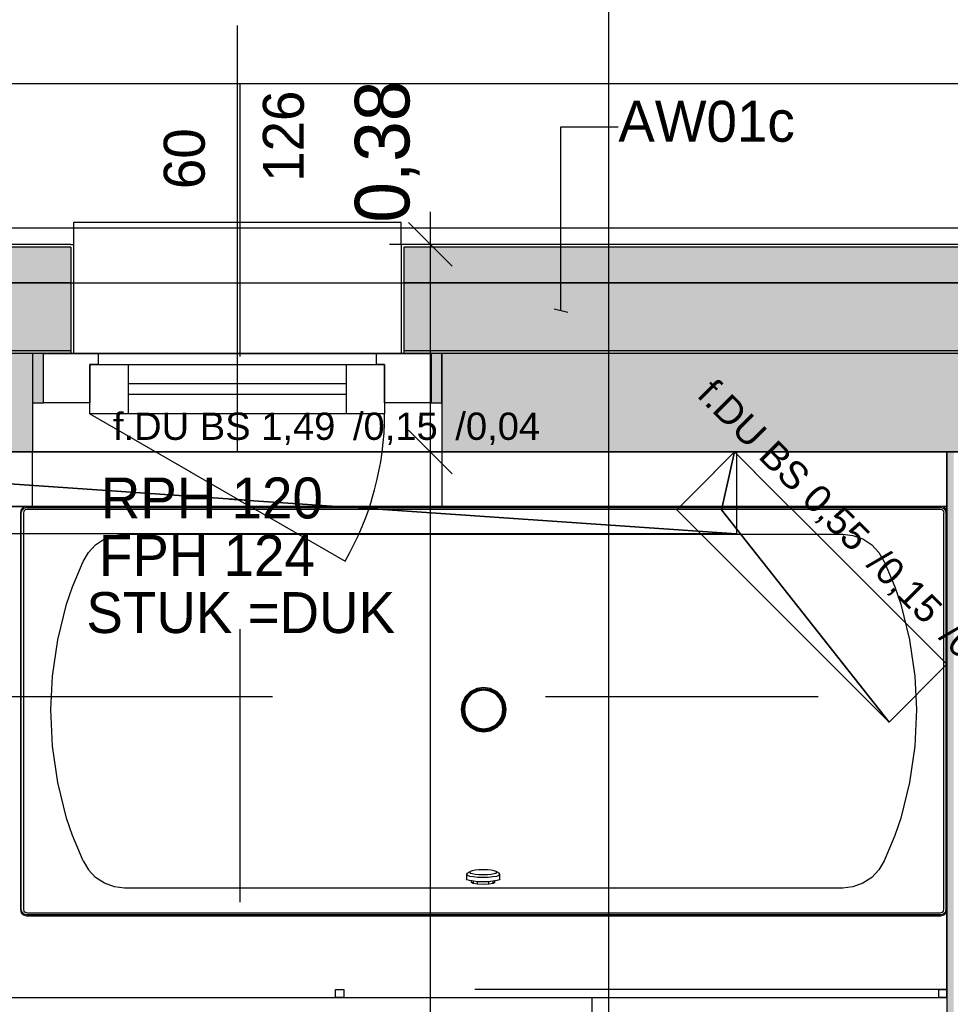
# Model space of a CAD drawing. Header units: metres. Extents: x -3 to 205, y -18 to 45.
# Drawn here: x 46.321 to 48.026, y -2.691 to -0.887 of the extents above; entities that cross this region are included whole.
import ezdxf

# ---------------------------------------------------------------- set-up
doc = ezdxf.new("R2010")
doc.units = ezdxf.units.M
doc.header["$MEASUREMENT"] = 0
doc.set_wipeout_variables(frame=1)
for name, pattern in [('Achse', [0.004, 0.002, -0.001, 0, -0.001]), ('Baufluchtlinie', [0.013, 0.008, -0.005]), ('Punkt 1_1', [0.075, 0.025, -0.05]), ('Untersicht', [0.001, 0.0005, -0.0005]), ('Wipeout_Contour', [1, 0, -1])]:
    doc.linetypes.add(name, pattern=pattern)
for name, color, linetype in [('1._1.Stock  PP STG2_4_000 Achsraster', 7, 'Continuous'), ('1._1.Stock  PP STG2_4_110 Wand Aussen', 7, 'Continuous'), ('1._1.Stock  PP STG2_4_130 Wand Innen', 7, 'Continuous'), ('1._1.Stock  PP STG2_4_135 Wand Vorsatzschale', 7, 'Continuous'), ('1._1.Stock  PP STG2_4_165 Fassadengestaltung Bänder', 7, 'Continuous'), ('1._1.Stock  PP STG2_4_210 Decke', 7, 'Continuous'), ('1._1.Stock  PP STG2_4_220 Bodenaufbau', 7, 'Continuous'), ('1._1.Stock  PP STG2_4_270 Deckendurchbruchsymbol', 7, 'Continuous'), ('1._1.Stock  PP STG2_4_540 Sanitäreinrichtung', 7, 'Continuous'), ('1._1.Stock  PP STG2_4_851 Marker Schnitt', 7, 'Continuous'), ('1._1.Stock  PP STG2_4_915 Allgemein Beschriftung.x', 7, 'Continuous'), ('1._1.Stock  PP STG2_4_950 Polierplan Bemaßung', 7, 'Continuous')]:
    doc.layers.add(name, color=color, linetype=linetype)
doc.styles.add('ERSTELLTER_STIL_1', font='arial.ttf')
doc.styles.add('ERSTELLTER_STIL_2', font='')
doc.styles.get('ERSTELLTER_STIL_2').set_extended_font_data('Eurostile')

msp = doc.modelspace()

# ---------------------------------------------------------------- hatches: boundary and pattern name
at = {"layer": '1._1.Stock  PP STG2_4_110 Wand Aussen', "linetype": 'Continuous', "lineweight": 13, "true_color": 0xff6400}
for points in [[(44.7391, -1.3037), (44.7921, -1.3687), (46.415, -1.3687), (46.415, -1.3037)], [(47.025, -1.3037), (47.025, -1.3687), (49.015, -1.3687), (49.015, -1.3037)], [(44.86, -1.3687), (44.86, -1.4519), (44.8941, -1.4937), (46.415, -1.4937), (46.415, -1.3687)], [(49.015, -1.3687), (47.025, -1.3687), (47.025, -1.4937), (49.015, -1.4937)], [(46.365, -1.4987), (46.345, -1.4987), (46.345, -1.5887), (46.365, -1.5887)], [(47.075, -1.5887), (47.095, -1.5887), (47.095, -1.4987), (47.075, -1.4987)]]:
    msp.add_hatch(color=30, dxfattribs=at).paths.add_polyline_path(points)
at = {"layer": '1._1.Stock  PP STG2_4_110 Wand Aussen', "linetype": 'Continuous', "lineweight": 0, "true_color": 0x373737}
for points in [[(44.8941, -1.4937), (44.8982, -1.4987), (46.415, -1.4987), (46.415, -1.4937)], [(47.025, -1.4987), (49.015, -1.4987), (49.015, -1.4937), (47.025, -1.4937)]]:
    msp.add_hatch(color=250, dxfattribs=at).paths.add_polyline_path(points)

# ---------------------------------------------------------------- linework, layer by layer
at = {"layer": '1._1.Stock  PP STG2_4_000 Achsraster', "color": 5, "linetype": 'Continuous', "lineweight": 0, "ltscale": 1000}
msp.add_line((30.9, -1.0037), (53.4, -1.0037), dxfattribs=at)
at = {"layer": '1._1.Stock  PP STG2_4_110 Wand Aussen', "color": 7, "linetype": 'Continuous', "lineweight": 13, "ltscale": 1000}
for p, q in [((47.02, -1.2587), (46.42, -1.2587)), ((46.42, -1.2587), (46.42, -1.2987)), ((47.02, -1.2987), (47.02, -1.2587)), ((46.415, -1.2987), (46.42, -1.2987)), ((46.42, -1.2987), (46.42, -1.3037)), ((46.42, -1.2987), (46.42, -1.3037)), ((47.02, -1.2987), (47.02, -1.3037)), ((47.025, -1.2987), (47.02, -1.2987)), ((47.02, -1.2987), (47.02, -1.3037)), ((46.415, -1.3037), (44.7391, -1.3037)), ((46.415, -1.3037), (46.415, -1.4987)), ((46.42, -1.3037), (46.42, -1.3687)), ((46.42, -1.3037), (46.42, -1.3687)), ((47.02, -1.3037), (47.02, -1.3687)), ((47.02, -1.3037), (47.02, -1.3687)), ((49.015, -1.3037), (47.025, -1.3037)), ((47.025, -1.3037), (47.025, -1.4987)), ((46.42, -1.3687), (46.42, -1.4937)), ((46.42, -1.3687), (46.42, -1.4937)), ((47.02, -1.3687), (47.02, -1.4937)), ((47.02, -1.3687), (47.02, -1.4937)), ((46.415, -1.4937), (44.8941, -1.4937)), ((46.42, -1.4937), (46.42, -1.4987)), ((46.42, -1.4937), (46.42, -1.4987)), ((47.02, -1.4937), (47.02, -1.4987)), ((47.02, -1.4937), (47.02, -1.4987)), ((49.015, -1.4937), (47.025, -1.4937)), ((46.415, -1.4987), (46.345, -1.4987)), ((46.415, -1.4987), (46.345, -1.4987)), ((46.415, -1.4987), (46.345, -1.4987)), ((46.365, -1.4987), (46.465, -1.4987)), ((46.365, -1.5887), (46.365, -1.4987)), ((46.415, -1.4987), (46.42, -1.4987)), ((46.415, -1.4987), (46.42, -1.4987)), ((46.415, -1.4987), (46.42, -1.4987)), ((46.465, -1.4987), (46.975, -1.4987)), ((46.465, -1.4987), (46.465, -1.5187)), ((46.975, -1.5187), (46.975, -1.4987)), ((46.975, -1.4987), (47.075, -1.4987)), ((47.025, -1.4987), (47.02, -1.4987)), ((47.025, -1.4987), (47.02, -1.4987)), ((47.025, -1.4987), (47.02, -1.4987)), ((47.075, -1.4987), (47.075, -1.5887)), ((46.465, -1.5187), (46.45, -1.5187)), ((46.45, -1.5187), (46.45, -1.5887)), ((46.45, -1.6087), (46.45, -1.5187)), ((46.45, -1.5187), (46.52, -1.5187)), ((46.52, -1.5187), (46.92, -1.5187)), ((46.52, -1.5187), (46.52, -1.6087)), ((46.92, -1.6087), (46.92, -1.5187)), ((46.92, -1.5187), (46.99, -1.5187)), ((46.99, -1.5187), (46.975, -1.5187)), ((46.99, -1.5887), (46.99, -1.5187)), ((46.99, -1.5187), (46.99, -1.6087)), ((46.52, -1.5537), (46.92, -1.5537)), ((46.92, -1.5737), (46.52, -1.5737)), ((46.45, -1.5887), (46.365, -1.5887)), ((47.075, -1.5887), (46.99, -1.5887)), ((46.52, -1.6087), (46.45, -1.6087)), ((46.92, -1.6087), (46.52, -1.6087)), ((46.99, -1.6087), (46.92, -1.6087))]:
    msp.add_line(p, q, dxfattribs=at)
at = {"layer": '1._1.Stock  PP STG2_4_110 Wand Aussen', "color": 1, "linetype": 'Punkt 1_1', "lineweight": 0, "ltscale": 1000}
for p, q in [((46.415, -1.3687), (44.86, -1.3687)), ((49.015, -1.3687), (47.025, -1.3687))]:
    msp.add_line(p, q, dxfattribs=at)
at = {"layer": '1._1.Stock  PP STG2_4_110 Wand Aussen', "color": 7, "linetype": 'Continuous', "lineweight": 18, "ltscale": 1000}
for p, q in [((46.345, -1.4987), (45.045, -1.4987)), ((46.345, -1.4987), (46.345, -1.5887)), ((46.345, -1.4987), (46.345, -1.5887)), ((46.345, -1.4987), (46.345, -1.5887)), ((47.095, -1.4987), (47.025, -1.4987)), ((47.095, -1.4987), (47.025, -1.4987)), ((47.095, -1.4987), (47.025, -1.4987)), ((48.945, -1.4987), (47.095, -1.4987)), ((47.095, -1.4987), (47.095, -1.5887)), ((47.095, -1.4987), (47.095, -1.5887)), ((47.095, -1.4987), (47.095, -1.5887))]:
    msp.add_line(p, q, dxfattribs=at)
at = {"layer": '1._1.Stock  PP STG2_4_110 Wand Aussen', "color": 7, "linetype": 'Continuous', "lineweight": 13, "ltscale": 1000, "flags": 128}
for points in [[(46.415, -1.2987), (44.735, -1.2987)], [(49.015, -1.2987), (47.025, -1.2987)]]:
    msp.add_lwpolyline(points, dxfattribs=at)
for points in [[(46.365, -1.4987), (46.345, -1.4987), (46.345, -1.5887), (46.365, -1.5887)], [(47.075, -1.5887), (47.095, -1.5887), (47.095, -1.4987), (47.075, -1.4987)]]:
    msp.add_lwpolyline(points, close=True, dxfattribs=at)
at = {"layer": '1._1.Stock  PP STG2_4_165 Fassadengestaltung Bänder', "color": 7, "linetype": 'Continuous', "lineweight": 13, "ltscale": 1000, "flags": 128}
msp.add_lwpolyline([(44.735, -1.3687), (51.2927, -1.3687), (51.2927, -1.2687), (44.735, -1.2687)], close=True, dxfattribs=at)
at = {"layer": '1._1.Stock  PP STG2_4_540 Sanitäreinrichtung', "color": 150, "linetype": 'Baufluchtlinie', "lineweight": 13, "ltscale": 1000, "true_color": 0x0f7ffe}
for p, q in [((46.3228, -1.79), (46.3228, -2.1509)), ((46.3228, -1.79), (46.3228, -2.1509)), ((46.3244, -2.1509), (46.3244, -1.7903)), ((46.3244, -2.1509), (46.3244, -1.7903)), ((46.3284, -1.7908), (46.3284, -2.1509)), ((46.3284, -1.7908), (46.3284, -2.1509)), ((48.0144, -2.1509), (48.0144, -1.7908)), ((48.0144, -2.1509), (48.0144, -1.7908)), ((48.0184, -1.7903), (48.0184, -2.1509)), ((48.0184, -1.7903), (48.0184, -2.1509)), ((48.02, -2.1509), (48.02, -1.79)), ((48.02, -2.1509), (48.02, -1.79)), ((46.4604, -1.849), (46.4766, -1.8383)), ((46.4604, -1.849), (46.4766, -1.8383)), ((46.4766, -1.8383), (46.4948, -1.8316)), ((46.4766, -1.8383), (46.4948, -1.8316)), ((46.4766, -1.8383), (46.4766, -1.8383)), ((46.4766, -1.8383), (46.4766, -1.8383)), ((46.4948, -1.8316), (46.5136, -1.8294)), ((46.4948, -1.8316), (46.5136, -1.8294)), ((46.5136, -1.8294), (47.8292, -1.8294)), ((46.5136, -1.8294), (47.8292, -1.8294)), ((47.8292, -1.8294), (47.848, -1.8316)), ((47.8292, -1.8294), (47.848, -1.8316)), ((47.848, -1.8316), (47.8662, -1.8383)), ((47.848, -1.8316), (47.8662, -1.8383)), ((47.8662, -1.8383), (47.8824, -1.849)), ((47.8662, -1.8383), (47.8824, -1.849)), ((46.4472, -1.8632), (46.4604, -1.849)), ((46.4472, -1.8632), (46.4604, -1.849)), ((47.8824, -1.849), (47.8956, -1.8632)), ((47.8824, -1.849), (47.8956, -1.8632)), ((46.4378, -1.8797), (46.4472, -1.8632)), ((46.4378, -1.8797), (46.4472, -1.8632)), ((47.8956, -1.8632), (47.9046, -1.8789)), ((47.8956, -1.8632), (47.9046, -1.8789)), ((46.4183, -1.9259), (46.4378, -1.8797)), ((46.4183, -1.9259), (46.4378, -1.8797)), ((47.9046, -1.8789), (47.905, -1.8797)), ((47.9046, -1.8789), (47.905, -1.8797)), ((47.905, -1.8797), (47.9245, -1.9259)), ((47.905, -1.8797), (47.9245, -1.9259)), ((46.4072, -1.9578), (46.4183, -1.9259)), ((46.4072, -1.9578), (46.4183, -1.9259)), ((46.4183, -1.9259), (46.4183, -1.9259)), ((46.4183, -1.9259), (46.4183, -1.9259)), ((47.9245, -1.9259), (47.9356, -1.9578)), ((47.9245, -1.9259), (47.9356, -1.9578)), ((46.3912, -2.023), (46.4072, -1.9578)), ((46.3912, -2.023), (46.4072, -1.9578)), ((47.9356, -1.9578), (47.9516, -2.023)), ((47.9356, -1.9578), (47.9516, -2.023)), ((46.3816, -2.0894), (46.3912, -2.023)), ((46.3816, -2.0894), (46.3912, -2.023)), ((47.9516, -2.023), (47.9612, -2.0894)), ((47.9516, -2.023), (47.9612, -2.0894)), ((46.3787, -2.1509), (46.3816, -2.0894)), ((46.3787, -2.1509), (46.3816, -2.0894)), ((47.9612, -2.0894), (47.9641, -2.1509)), ((47.9612, -2.0894), (47.9641, -2.1509)), ((47.1588, -2.1121), (47.1714, -2.1101)), ((47.1588, -2.1121), (47.1714, -2.1101)), ((47.1714, -2.1103), (47.1589, -2.1123)), ((47.1714, -2.1103), (47.1589, -2.1123)), ((47.1714, -2.1101), (47.184, -2.1121)), ((47.1714, -2.1101), (47.184, -2.1121)), ((47.1839, -2.1123), (47.1714, -2.1103)), ((47.1839, -2.1123), (47.1714, -2.1103)), ((47.1326, -2.1383), (47.1384, -2.1269)), ((47.1326, -2.1383), (47.1384, -2.1269)), ((47.1386, -2.1271), (47.1328, -2.1384)), ((47.1386, -2.1271), (47.1328, -2.1384)), ((47.1346, -2.139), (47.1401, -2.1282)), ((47.1346, -2.139), (47.1401, -2.1282)), ((47.1384, -2.1269), (47.1474, -2.1179)), ((47.1384, -2.1269), (47.1474, -2.1179)), ((47.1476, -2.1181), (47.1386, -2.1271)), ((47.1476, -2.1181), (47.1386, -2.1271)), ((47.1401, -2.1282), (47.1487, -2.1196)), ((47.1401, -2.1282), (47.1487, -2.1196)), ((47.1417, -2.1293), (47.1498, -2.1211)), ((47.1417, -2.1293), (47.1498, -2.1211)), ((47.1506, -2.1223), (47.1428, -2.1301)), ((47.1506, -2.1223), (47.1428, -2.1301)), ((47.1474, -2.1179), (47.1588, -2.1121)), ((47.1474, -2.1179), (47.1588, -2.1121)), ((47.1589, -2.1123), (47.1476, -2.1181)), ((47.1589, -2.1123), (47.1476, -2.1181)), ((47.1487, -2.1196), (47.1595, -2.1141)), ((47.1487, -2.1196), (47.1595, -2.1141)), ((47.1498, -2.1211), (47.16, -2.1159)), ((47.1498, -2.1211), (47.16, -2.1159)), ((47.1605, -2.1172), (47.1506, -2.1223)), ((47.1605, -2.1172), (47.1506, -2.1223)), ((47.1595, -2.1141), (47.1714, -2.1122)), ((47.1595, -2.1141), (47.1714, -2.1122)), ((47.16, -2.1159), (47.1714, -2.1141)), ((47.16, -2.1159), (47.1714, -2.1141)), ((47.1714, -2.1155), (47.1605, -2.1172)), ((47.1714, -2.1155), (47.1605, -2.1172)), ((47.1714, -2.1122), (47.1834, -2.1141)), ((47.1714, -2.1122), (47.1834, -2.1141)), ((47.1714, -2.1141), (47.1828, -2.1159)), ((47.1714, -2.1141), (47.1828, -2.1159)), ((47.1823, -2.1172), (47.1714, -2.1155)), ((47.1823, -2.1172), (47.1714, -2.1155)), ((47.1922, -2.1223), (47.1823, -2.1172)), ((47.1922, -2.1223), (47.1823, -2.1172)), ((47.1828, -2.1159), (47.193, -2.1211)), ((47.1828, -2.1159), (47.193, -2.1211)), ((47.1834, -2.1141), (47.1941, -2.1196)), ((47.1834, -2.1141), (47.1941, -2.1196)), ((47.1952, -2.1181), (47.1839, -2.1123)), ((47.1952, -2.1181), (47.1839, -2.1123)), ((47.184, -2.1121), (47.1954, -2.1179)), ((47.184, -2.1121), (47.1954, -2.1179)), ((47.2, -2.1301), (47.1922, -2.1223)), ((47.2, -2.1301), (47.1922, -2.1223)), ((47.193, -2.1211), (47.2012, -2.1293)), ((47.193, -2.1211), (47.2012, -2.1293)), ((47.1941, -2.1196), (47.2027, -2.1282)), ((47.1941, -2.1196), (47.2027, -2.1282)), ((47.2042, -2.1271), (47.1952, -2.1181)), ((47.2042, -2.1271), (47.1952, -2.1181)), ((47.1954, -2.1179), (47.2044, -2.1269)), ((47.1954, -2.1179), (47.2044, -2.1269)), ((47.2027, -2.1282), (47.2082, -2.139)), ((47.2027, -2.1282), (47.2082, -2.139)), ((47.21, -2.1384), (47.2042, -2.1271)), ((47.21, -2.1384), (47.2042, -2.1271)), ((47.2044, -2.1269), (47.2102, -2.1383)), ((47.2044, -2.1269), (47.2102, -2.1383)), ((47.1306, -2.1509), (47.1326, -2.1383)), ((47.1306, -2.1509), (47.1326, -2.1383)), ((47.1328, -2.1384), (47.1309, -2.1509)), ((47.1328, -2.1384), (47.1309, -2.1509)), ((47.1327, -2.1509), (47.1346, -2.139)), ((47.1327, -2.1509), (47.1346, -2.139)), ((47.1346, -2.1509), (47.1364, -2.1395)), ((47.1346, -2.1509), (47.1364, -2.1395)), ((47.1378, -2.14), (47.136, -2.1509)), ((47.1378, -2.14), (47.136, -2.1509)), ((47.1364, -2.1395), (47.1417, -2.1293)), ((47.1364, -2.1395), (47.1417, -2.1293)), ((47.1428, -2.1301), (47.1378, -2.14)), ((47.1428, -2.1301), (47.1378, -2.14)), ((47.205, -2.14), (47.2, -2.1301)), ((47.205, -2.14), (47.2, -2.1301)), ((47.2012, -2.1293), (47.2064, -2.1395)), ((47.2012, -2.1293), (47.2064, -2.1395)), ((47.2068, -2.1509), (47.205, -2.14)), ((47.2068, -2.1509), (47.205, -2.14)), ((47.2064, -2.1395), (47.2082, -2.1509)), ((47.2064, -2.1395), (47.2082, -2.1509)), ((47.2082, -2.139), (47.2101, -2.1509)), ((47.2082, -2.139), (47.2101, -2.1509)), ((47.2119, -2.1509), (47.21, -2.1384)), ((47.2119, -2.1509), (47.21, -2.1384)), ((47.2102, -2.1383), (47.2122, -2.1509)), ((47.2102, -2.1383), (47.2122, -2.1509)), ((46.3228, -2.1509), (46.3228, -2.5174)), ((46.3228, -2.1509), (46.3228, -2.5174)), ((46.3244, -2.5172), (46.3244, -2.1509)), ((46.3244, -2.5172), (46.3244, -2.1509)), ((46.3284, -2.1509), (46.3284, -2.5166)), ((46.3284, -2.1509), (46.3284, -2.5166)), ((46.3816, -2.218), (46.3784, -2.1509)), ((46.3816, -2.218), (46.3784, -2.1509)), ((47.1326, -2.1636), (47.1306, -2.1509)), ((47.1326, -2.1636), (47.1306, -2.1509)), ((47.1309, -2.1509), (47.1328, -2.1635)), ((47.1309, -2.1509), (47.1328, -2.1635)), ((47.1384, -2.1749), (47.1326, -2.1636)), ((47.1384, -2.1749), (47.1326, -2.1636)), ((47.1346, -2.1629), (47.1327, -2.1509)), ((47.1346, -2.1629), (47.1327, -2.1509)), ((47.1328, -2.1635), (47.1386, -2.1748)), ((47.1328, -2.1635), (47.1386, -2.1748)), ((47.1364, -2.1623), (47.1346, -2.1509)), ((47.1364, -2.1623), (47.1346, -2.1509)), ((47.1401, -2.1737), (47.1346, -2.1629)), ((47.1401, -2.1737), (47.1346, -2.1629)), ((47.136, -2.1509), (47.1378, -2.1619)), ((47.136, -2.1509), (47.1378, -2.1619)), ((47.1417, -2.1726), (47.1364, -2.1623)), ((47.1417, -2.1726), (47.1364, -2.1623)), ((47.1378, -2.1619), (47.1428, -2.1717)), ((47.1378, -2.1619), (47.1428, -2.1717)), ((47.2, -2.1717), (47.205, -2.1619)), ((47.2, -2.1717), (47.205, -2.1619)), ((47.2064, -2.1623), (47.2012, -2.1726)), ((47.2064, -2.1623), (47.2012, -2.1726)), ((47.2082, -2.1629), (47.2027, -2.1737)), ((47.2082, -2.1629), (47.2027, -2.1737)), ((47.2042, -2.1748), (47.21, -2.1635)), ((47.2042, -2.1748), (47.21, -2.1635)), ((47.2102, -2.1636), (47.2044, -2.1749)), ((47.2102, -2.1636), (47.2044, -2.1749)), ((47.205, -2.1619), (47.2068, -2.1509)), ((47.205, -2.1619), (47.2068, -2.1509)), ((47.2082, -2.1509), (47.2064, -2.1623)), ((47.2082, -2.1509), (47.2064, -2.1623)), ((47.2101, -2.1509), (47.2082, -2.1629)), ((47.2101, -2.1509), (47.2082, -2.1629)), ((47.21, -2.1635), (47.2119, -2.1509)), ((47.21, -2.1635), (47.2119, -2.1509)), ((47.2122, -2.1509), (47.2102, -2.1636)), ((47.2122, -2.1509), (47.2102, -2.1636)), ((47.9644, -2.1509), (47.9612, -2.218)), ((47.9644, -2.1509), (47.9612, -2.218)), ((48.0144, -2.5166), (48.0144, -2.1509)), ((48.0144, -2.5166), (48.0144, -2.1509)), ((48.0184, -2.1509), (48.0184, -2.5172)), ((48.0184, -2.1509), (48.0184, -2.5172)), ((48.02, -2.5174), (48.02, -2.1509)), ((48.02, -2.5174), (48.02, -2.1509)), ((47.1474, -2.184), (47.1384, -2.1749)), ((47.1474, -2.184), (47.1384, -2.1749)), ((47.1386, -2.1748), (47.1476, -2.1838)), ((47.1386, -2.1748), (47.1476, -2.1838)), ((47.1487, -2.1823), (47.1401, -2.1737)), ((47.1487, -2.1823), (47.1401, -2.1737)), ((47.1498, -2.1807), (47.1417, -2.1726)), ((47.1498, -2.1807), (47.1417, -2.1726)), ((47.1428, -2.1717), (47.1506, -2.1796)), ((47.1428, -2.1717), (47.1506, -2.1796)), ((47.1595, -2.1878), (47.1487, -2.1823)), ((47.1595, -2.1878), (47.1487, -2.1823)), ((47.16, -2.186), (47.1498, -2.1807)), ((47.16, -2.186), (47.1498, -2.1807)), ((47.1506, -2.1796), (47.1605, -2.1846)), ((47.1506, -2.1796), (47.1605, -2.1846)), ((47.1823, -2.1846), (47.1922, -2.1796)), ((47.1823, -2.1846), (47.1922, -2.1796)), ((47.193, -2.1807), (47.1828, -2.186)), ((47.193, -2.1807), (47.1828, -2.186)), ((47.1941, -2.1823), (47.1834, -2.1878)), ((47.1941, -2.1823), (47.1834, -2.1878)), ((47.1922, -2.1796), (47.2, -2.1717)), ((47.1922, -2.1796), (47.2, -2.1717)), ((47.2012, -2.1726), (47.193, -2.1807)), ((47.2012, -2.1726), (47.193, -2.1807)), ((47.2027, -2.1737), (47.1941, -2.1823)), ((47.2027, -2.1737), (47.1941, -2.1823)), ((47.1952, -2.1838), (47.2042, -2.1748)), ((47.1952, -2.1838), (47.2042, -2.1748)), ((47.2044, -2.1749), (47.1954, -2.184)), ((47.2044, -2.1749), (47.1954, -2.184)), ((47.1588, -2.1898), (47.1474, -2.184)), ((47.1588, -2.1898), (47.1474, -2.184)), ((47.1476, -2.1838), (47.1589, -2.1896)), ((47.1476, -2.1838), (47.1589, -2.1896)), ((47.1714, -2.1918), (47.1588, -2.1898)), ((47.1714, -2.1918), (47.1588, -2.1898)), ((47.1589, -2.1896), (47.1714, -2.1915)), ((47.1589, -2.1896), (47.1714, -2.1915)), ((47.1714, -2.1897), (47.1595, -2.1878)), ((47.1714, -2.1897), (47.1595, -2.1878)), ((47.1714, -2.1878), (47.16, -2.186)), ((47.1714, -2.1878), (47.16, -2.186)), ((47.1605, -2.1846), (47.1714, -2.1863)), ((47.1605, -2.1846), (47.1714, -2.1863)), ((47.1714, -2.1863), (47.1823, -2.1846)), ((47.1714, -2.1863), (47.1823, -2.1846)), ((47.1828, -2.186), (47.1714, -2.1878)), ((47.1828, -2.186), (47.1714, -2.1878)), ((47.1834, -2.1878), (47.1714, -2.1897)), ((47.1834, -2.1878), (47.1714, -2.1897)), ((47.1714, -2.1915), (47.1839, -2.1896)), ((47.1714, -2.1915), (47.1839, -2.1896)), ((47.184, -2.1898), (47.1714, -2.1918)), ((47.184, -2.1898), (47.1714, -2.1918)), ((47.1839, -2.1896), (47.1952, -2.1838)), ((47.1839, -2.1896), (47.1952, -2.1838)), ((47.1954, -2.184), (47.184, -2.1898)), ((47.1954, -2.184), (47.184, -2.1898)), ((46.3912, -2.2844), (46.3816, -2.218)), ((46.3912, -2.2844), (46.3816, -2.218)), ((47.9612, -2.218), (47.9516, -2.2844)), ((47.9612, -2.218), (47.9516, -2.2844)), ((46.4072, -2.3496), (46.3912, -2.2844)), ((46.4072, -2.3496), (46.3912, -2.2844)), ((47.9516, -2.2844), (47.9356, -2.3496)), ((47.9516, -2.2844), (47.9356, -2.3496)), ((46.4183, -2.3816), (46.4072, -2.3496)), ((46.4183, -2.3816), (46.4072, -2.3496)), ((47.9356, -2.3496), (47.9245, -2.3816)), ((47.9356, -2.3496), (47.9245, -2.3816)), ((46.4378, -2.4277), (46.4183, -2.3816)), ((46.4378, -2.4277), (46.4183, -2.3816)), ((47.9245, -2.3816), (47.905, -2.4277)), ((47.9245, -2.3816), (47.905, -2.4277)), ((46.4378, -2.4277), (46.4472, -2.4442)), ((46.4378, -2.4277), (46.4472, -2.4442)), ((47.905, -2.4277), (47.8956, -2.4442)), ((47.905, -2.4277), (47.8956, -2.4442)), ((46.4604, -2.4584), (46.4472, -2.4442)), ((46.4604, -2.4584), (46.4472, -2.4442)), ((47.1413, -2.4509), (47.1398, -2.4526)), ((47.1413, -2.4509), (47.1398, -2.4526)), ((47.1398, -2.4526), (47.1413, -2.4543)), ((47.1398, -2.4526), (47.1398, -2.461)), ((47.1398, -2.4526), (47.1413, -2.4543)), ((47.1398, -2.4526), (47.1398, -2.461)), ((47.1413, -2.4509), (47.1468, -2.4475)), ((47.1413, -2.4509), (47.1468, -2.4475)), ((47.1468, -2.4475), (47.1455, -2.4489)), ((47.1468, -2.4475), (47.1455, -2.4489)), ((47.1455, -2.4489), (47.1468, -2.4503)), ((47.1455, -2.4489), (47.1468, -2.4503)), ((47.1503, -2.4463), (47.1468, -2.4475)), ((47.1503, -2.4463), (47.1468, -2.4475)), ((47.1468, -2.4503), (47.1503, -2.4515)), ((47.1468, -2.4503), (47.1503, -2.4515)), ((47.1558, -2.4453), (47.1503, -2.4463)), ((47.1558, -2.4453), (47.1503, -2.4463)), ((47.1503, -2.4515), (47.1558, -2.4525)), ((47.1503, -2.4515), (47.1558, -2.4525)), ((47.1628, -2.4447), (47.1558, -2.4453)), ((47.1628, -2.4447), (47.1558, -2.4453)), ((47.1558, -2.4525), (47.1628, -2.4531)), ((47.1558, -2.4525), (47.1628, -2.4531)), ((47.1705, -2.4445), (47.1628, -2.4447)), ((47.1705, -2.4445), (47.1628, -2.4447)), ((47.1628, -2.4531), (47.1705, -2.4533)), ((47.1628, -2.4531), (47.1705, -2.4533)), ((47.1782, -2.4447), (47.1705, -2.4445)), ((47.1782, -2.4447), (47.1705, -2.4445)), ((47.1705, -2.4533), (47.1782, -2.4531)), ((47.1705, -2.4533), (47.1782, -2.4531)), ((47.1851, -2.4453), (47.1782, -2.4447)), ((47.1851, -2.4453), (47.1782, -2.4447)), ((47.1782, -2.4531), (47.1851, -2.4525)), ((47.1782, -2.4531), (47.1851, -2.4525)), ((47.1906, -2.4463), (47.1851, -2.4453)), ((47.1906, -2.4463), (47.1851, -2.4453)), ((47.1851, -2.4525), (47.1906, -2.4515)), ((47.1851, -2.4525), (47.1906, -2.4515)), ((47.1942, -2.4475), (47.1906, -2.4463)), ((47.1942, -2.4475), (47.1906, -2.4463)), ((47.1906, -2.4515), (47.1942, -2.4503)), ((47.1906, -2.4515), (47.1942, -2.4503)), ((47.1954, -2.4489), (47.1942, -2.4475)), ((47.1996, -2.4509), (47.1942, -2.4475)), ((47.1954, -2.4489), (47.1942, -2.4475)), ((47.1996, -2.4509), (47.1942, -2.4475)), ((47.1942, -2.4503), (47.1954, -2.4489)), ((47.1942, -2.4503), (47.1954, -2.4489)), ((47.2011, -2.4526), (47.1996, -2.4509)), ((47.2011, -2.4526), (47.1996, -2.4509)), ((47.1996, -2.4543), (47.2011, -2.4526)), ((47.1996, -2.4543), (47.2011, -2.4526)), ((47.2011, -2.461), (47.2011, -2.4526)), ((47.2011, -2.461), (47.2011, -2.4526)), ((47.8956, -2.4442), (47.8824, -2.4584)), ((47.8956, -2.4442), (47.8824, -2.4584)), ((46.4604, -2.4584), (46.4604, -2.4584)), ((46.4604, -2.4584), (46.4604, -2.4584)), ((46.4766, -2.4691), (46.4604, -2.4584)), ((46.4604, -2.4584), (46.4604, -2.4584)), ((46.4604, -2.4584), (46.4604, -2.4584)), ((46.4766, -2.4691), (46.4604, -2.4584)), ((46.4766, -2.4691), (46.4766, -2.4691)), ((46.4948, -2.4758), (46.4766, -2.4691)), ((46.4766, -2.4691), (46.4766, -2.4691)), ((46.4948, -2.4758), (46.4766, -2.4691)), ((47.1413, -2.4627), (47.1398, -2.461)), ((47.1413, -2.4627), (47.1398, -2.461)), ((47.1413, -2.4543), (47.1457, -2.4558)), ((47.1413, -2.4543), (47.1457, -2.4558)), ((47.1457, -2.4642), (47.1413, -2.4627)), ((47.1457, -2.4642), (47.1413, -2.4627)), ((47.1457, -2.4558), (47.1525, -2.457)), ((47.1457, -2.4558), (47.1525, -2.457)), ((47.1525, -2.4654), (47.1457, -2.4642)), ((47.1525, -2.4654), (47.1457, -2.4642)), ((47.1492, -2.4675), (47.1492, -2.4648)), ((47.1492, -2.4675), (47.1492, -2.4648)), ((47.1521, -2.4694), (47.1492, -2.4675)), ((47.1521, -2.4694), (47.1492, -2.4675)), ((47.1521, -2.4653), (47.1521, -2.4694)), ((47.1521, -2.4653), (47.1521, -2.4694)), ((47.1599, -2.4708), (47.1521, -2.4694)), ((47.1599, -2.4708), (47.1521, -2.4694)), ((47.1525, -2.457), (47.161, -2.4578)), ((47.1525, -2.457), (47.161, -2.4578)), ((47.161, -2.4662), (47.1525, -2.4654)), ((47.161, -2.4662), (47.1525, -2.4654)), ((47.1599, -2.4708), (47.1599, -2.4661)), ((47.1599, -2.4708), (47.1599, -2.4661)), ((47.1705, -2.4713), (47.1599, -2.4708)), ((47.1705, -2.4713), (47.1599, -2.4708)), ((47.161, -2.4578), (47.1705, -2.4581)), ((47.161, -2.4578), (47.1705, -2.4581)), ((47.1705, -2.4664), (47.161, -2.4662)), ((47.1705, -2.4664), (47.161, -2.4662)), ((47.1705, -2.4581), (47.1799, -2.4578)), ((47.1705, -2.4581), (47.1799, -2.4578)), ((47.1799, -2.4662), (47.1705, -2.4664)), ((47.1799, -2.4662), (47.1705, -2.4664)), ((47.1811, -2.4708), (47.1705, -2.4713)), ((47.1811, -2.4708), (47.1705, -2.4713)), ((47.1799, -2.4578), (47.1885, -2.457)), ((47.1799, -2.4578), (47.1885, -2.457)), ((47.1885, -2.4654), (47.1799, -2.4662)), ((47.1885, -2.4654), (47.1799, -2.4662)), ((47.1811, -2.4708), (47.1811, -2.4661)), ((47.1811, -2.4708), (47.1811, -2.4661)), ((47.1888, -2.4694), (47.1811, -2.4708)), ((47.1888, -2.4694), (47.1811, -2.4708)), ((47.1885, -2.457), (47.1953, -2.4558)), ((47.1885, -2.457), (47.1953, -2.4558)), ((47.1953, -2.4642), (47.1885, -2.4654)), ((47.1953, -2.4642), (47.1885, -2.4654)), ((47.1888, -2.4694), (47.1888, -2.4653)), ((47.1888, -2.4694), (47.1888, -2.4653)), ((47.1917, -2.4675), (47.1888, -2.4694)), ((47.1917, -2.4675), (47.1888, -2.4694)), ((47.1917, -2.4675), (47.1917, -2.4648)), ((47.1917, -2.4675), (47.1917, -2.4648)), ((47.1953, -2.4558), (47.1996, -2.4543)), ((47.1953, -2.4558), (47.1996, -2.4543)), ((47.1996, -2.4627), (47.1953, -2.4642)), ((47.1996, -2.4627), (47.1953, -2.4642)), ((47.2011, -2.461), (47.1996, -2.4627)), ((47.2011, -2.461), (47.1996, -2.4627)), ((47.8662, -2.4691), (47.848, -2.4758)), ((47.8662, -2.4691), (47.848, -2.4758)), ((47.8824, -2.4584), (47.8662, -2.4691)), ((47.8824, -2.4584), (47.8662, -2.4691)), ((47.8824, -2.4584), (47.8824, -2.4584)), ((47.8824, -2.4584), (47.8824, -2.4584)), ((47.8824, -2.4584), (47.8824, -2.4584)), ((47.8824, -2.4584), (47.8824, -2.4584)), ((46.5136, -2.478), (46.4948, -2.4758)), ((46.5136, -2.478), (46.4948, -2.4758)), ((47.8292, -2.478), (46.5136, -2.478)), ((47.8292, -2.478), (46.5136, -2.478)), ((47.848, -2.4758), (47.8292, -2.478)), ((47.848, -2.4758), (47.8292, -2.478)), ((46.3228, -2.5174), (46.3243, -2.523)), ((46.3228, -2.5174), (46.3243, -2.523)), ((46.3243, -2.523), (46.3284, -2.5272)), ((46.3243, -2.523), (46.3284, -2.5272)), ((46.3257, -2.5222), (46.3244, -2.5172)), ((46.3257, -2.5222), (46.3244, -2.5172)), ((46.3293, -2.5258), (46.3257, -2.5222)), ((46.3293, -2.5258), (46.3257, -2.5222)), ((46.3284, -2.5166), (46.3292, -2.5202)), ((46.3284, -2.5166), (46.3292, -2.5202)), ((46.3292, -2.5202), (46.3313, -2.5223)), ((46.3292, -2.5202), (46.3313, -2.5223)), ((46.3313, -2.5223), (46.3348, -2.5231)), ((46.3313, -2.5223), (46.3348, -2.5231)), ((46.3348, -2.5231), (48.008, -2.5231)), ((46.3348, -2.5231), (48.008, -2.5231)), ((48.008, -2.5231), (48.0115, -2.5223)), ((48.008, -2.5231), (48.0115, -2.5223)), ((48.008, -2.5231), (48.008, -2.5231)), ((48.008, -2.5231), (48.008, -2.5231)), ((48.0115, -2.5223), (48.0136, -2.5202)), ((48.0115, -2.5223), (48.0136, -2.5202)), ((48.0171, -2.5222), (48.0135, -2.5258)), ((48.0171, -2.5222), (48.0135, -2.5258)), ((48.0136, -2.5202), (48.0144, -2.5166)), ((48.0136, -2.5202), (48.0144, -2.5166)), ((48.0144, -2.5272), (48.0185, -2.523)), ((48.0144, -2.5272), (48.0185, -2.523)), ((48.0184, -2.5172), (48.0171, -2.5222)), ((48.0184, -2.5172), (48.0171, -2.5222)), ((48.0185, -2.523), (48.02, -2.5174)), ((48.0185, -2.523), (48.02, -2.5174)), ((46.3284, -2.5272), (46.3341, -2.5287)), ((46.3284, -2.5272), (46.3341, -2.5287)), ((46.3343, -2.5271), (46.3293, -2.5258)), ((46.3343, -2.5271), (46.3293, -2.5258)), ((46.3341, -2.5287), (48.0087, -2.5287)), ((46.3341, -2.5287), (48.0087, -2.5287)), ((48.0085, -2.5271), (46.3343, -2.5271)), ((48.0085, -2.5271), (46.3343, -2.5271)), ((48.0135, -2.5258), (48.0085, -2.5271)), ((48.0135, -2.5258), (48.0085, -2.5271)), ((48.0087, -2.5287), (48.0144, -2.5272)), ((48.0087, -2.5287), (48.0144, -2.5272))]:
    msp.add_line(p, q, dxfattribs=at)
at = {"layer": '1._1.Stock  PP STG2_4_540 Sanitäreinrichtung', "color": 150, "linetype": 'Achse', "lineweight": 13, "ltscale": 1000, "true_color": 0x0f7ffe}
for p, q in [((46.9, -2.6637), (46.915, -2.6637)), ((46.9, -2.6787), (46.9, -2.6637)), ((46.915, -2.6637), (46.915, -2.6787)), ((48.005, -2.6637), (48.02, -2.6637)), ((48.005, -2.6787), (48.005, -2.6637)), ((48.02, -2.6637), (48.02, -2.6787)), ((46.915, -2.6787), (46.9, -2.6787)), ((48.02, -2.6787), (48.005, -2.6787))]:
    msp.add_line(p, q, dxfattribs=at)
at = {"layer": '1._1.Stock  PP STG2_4_540 Sanitäreinrichtung', "color": 150, "linetype": 'Achse', "lineweight": 13, "ltscale": 1000, "true_color": 0x0f7ffe, "flags": 128}
msp.add_lwpolyline([(46.9, -2.6787), (46.915, -2.6787), (48.005, -2.6787), (48.02, -2.6787), (48.02, -2.6637), (48.005, -2.6637), (46.915, -2.6637), (46.9, -2.6637)], close=True, dxfattribs=at)
at = {"layer": '1._1.Stock  PP STG2_4_540 Sanitäreinrichtung', "color": 150, "linetype": 'Continuous', "lineweight": 13, "ltscale": 1000, "true_color": 0x0f7ffe, "flags": 128}
msp.add_lwpolyline([(47.37, -3.9987), (47.37, -2.6787), (48.02, -2.6787), (48.02, -3.9987)], close=True, dxfattribs=at)
at = {"layer": '1._1.Stock  PP STG2_4_851 Marker Schnitt', "color": 7, "linetype": 'Untersicht', "lineweight": 13, "ltscale": 1000}
for p, q in [((46.725, 1.9963), (46.725, -15.6487)), ((38.2845, -2.127), (52.25, -2.127))]:
    msp.add_line(p, q, dxfattribs=at)
at = {"layer": '1._1.Stock  PP STG2_4_915 Allgemein Beschriftung.x', "color": 7, "linetype": 'Continuous', "lineweight": 13, "ltscale": 1000}
for p, q in [((47.3129, -1.4197), (47.3129, -1.0829)), ((47.3129, -1.0829), (47.4181, -1.0829)), ((47.3004, -1.4163), (47.3254, -1.423))]:
    msp.add_line(p, q, dxfattribs=at)
at = {"layer": '1._1.Stock  PP STG2_4_950 Polierplan Bemaßung', "color": 6, "linetype": 'Continuous', "lineweight": 13, "ltscale": 1000, "true_color": 0xfb02fe}
for p, q in [((47.074, -1.2987), (47.074, -1.2387)), ((47.114, -1.3387), (47.034, -1.2587)), ((47.149, -1.2987), (46.999, -1.2987))]:
    msp.add_line(p, q, dxfattribs=at)

# ---------------------------------------------------------------- texts
at = {"layer": '1._1.Stock  PP STG2_4_110 Wand Aussen', "color": 7, "linetype": 'Continuous', "lineweight": 13, "char_height": 0.075, "attachment_point": 9, "rotation": 90, "style": 'ERSTELLTER_STIL_2'}
for s, insert in [('\\A1;{\\pqr;\\pt0;\\fEurostile|b0|i0|c0|p0;\\W1.000000;126}', (46.843, -1.0167)), ('\\A1;{\\pqr;\\pt0;\\fEurostile|b0|i0|c0|p0;\\W1.000000;60}', (46.6614, -1.0857))]:
    msp.add_mtext(s, dxfattribs=dict(at, insert=insert))
at = {"layer": '1._1.Stock  PP STG2_4_110 Wand Aussen', "color": 7, "linetype": 'Continuous', "lineweight": 13, "char_height": 0.075, "attachment_point": 9, "style": 'ERSTELLTER_STIL_2'}
for s, insert in [('\\A1;{\\pqr;\\pt0;\\fEurostile|b0|i0|c0|p0;\\W1.000000;FPH 124}', (46.8623, -1.9059)), ('\\A1;{\\pqr;\\pt0;\\fEurostile|b0|i0|c0|p0;\\W1.000000;STUK =DUK}', (47.0092, -2.0117))]:
    msp.add_mtext(s, dxfattribs=dict(at, insert=insert))
at = {"layer": '1._1.Stock  PP STG2_4_270 Deckendurchbruchsymbol', "color": 1, "linetype": 'Continuous', "lineweight": 0, "insert": (46.8899, -1.6713), "char_height": 0.05, "attachment_point": 8, "style": 'ERSTELLTER_STIL_1'}
msp.add_mtext('\\A1;{\\pqc;\\pt0;\\fArial|b0|i0|c0|p0;\\W1.000000;f.DU BS 1,49\\fArial|b0|i0|c0|p0;\\W1.000000;\\A1{\\H.66x;\\S^  ;}\\fArial|b0|i0|c0|p0;\\W1.000000; /0,15\\fArial|b0|i0|c0|p0;\\W1.000000;\\A1{\\H.66x;\\S^  ;}\\fArial|b0|i0|c0|p0;\\W1.000000; /0,04\\fArial|b0|i0|c0|p0;\\W1.000000;\\A1{\\H.66x;\\S^  ;}}', dxfattribs=at)
at = {"layer": '1._1.Stock  PP STG2_4_915 Allgemein Beschriftung.x', "color": 7, "linetype": 'Continuous', "lineweight": 13, "insert": (47.4181, -1.0735), "char_height": 0.075, "attachment_point": 4, "style": 'ERSTELLTER_STIL_2'}
msp.add_mtext('\\A1;{\\pql;\\fEurostile|b0|i0|c0|p0;\\W1.000000;AW01c}', dxfattribs=at)
at = {"layer": '1._1.Stock  PP STG2_4_950 Polierplan Bemaßung', "color": 6, "linetype": 'Continuous', "lineweight": 13, "true_color": 0xfb02fe, "insert": (47.054, -1.2587), "char_height": 0.1, "width": 0.306373, "attachment_point": 7, "rotation": 90, "style": 'ERSTELLTER_STIL_2'}
msp.add_mtext('\\A1;{\\pql;\\fEurostile|b0|i0|c0|p0;\\W1.000000;0,38}', dxfattribs=at)

# ---------------------------------------------------------------- next in the draw order: wipeouts: each hides what was drawn before it
at = {"color": 254, "linetype": 'Wipeout_Contour', "lineweight": 0, "ltscale": 188.574491}
msp.add_wipeout([(48.02, -1.6787), (46.2, -1.6787), (46.2, -1.7162), (48.02, -1.7162)], dxfattribs=at).dxf.layer = '1._1.Stock  PP STG2_4_135 Wand Vorsatzschale'
at = {"color": 254, "linetype": 'Wipeout_Contour', "lineweight": 0, "ltscale": 188.585565}
msp.add_wipeout([(46.2, -1.7787), (48.02, -1.7787), (48.02, -1.7662), (46.2, -1.7662)], dxfattribs=at).dxf.layer = '1._1.Stock  PP STG2_4_135 Wand Vorsatzschale'

# ---------------------------------------------------------------- next in the draw order: hatches: boundary and pattern name
at = {"layer": '1._1.Stock  PP STG2_4_110 Wand Aussen', "linetype": 'Continuous', "lineweight": 13, "true_color": 0x3f7f02}
for points in [[(45.045, -1.6787), (46.345, -1.6787), (46.345, -1.5887), (46.345, -1.4987), (45.045, -1.4987)], [(47.095, -1.4987), (47.095, -1.5887), (47.095, -1.6787), (48.945, -1.6787), (48.945, -1.5887), (48.945, -1.4987)]]:
    msp.add_hatch(color=76, dxfattribs=at).paths.add_polyline_path(points)

# ---------------------------------------------------------------- next in the draw order: linework, layer by layer
at = {"layer": '1._1.Stock  PP STG2_4_110 Wand Aussen', "color": 7, "linetype": 'Continuous', "lineweight": 13, "ltscale": 1000}
for p, q in [((46.72, -0.8975), (46.72, -1.6787)), ((47.095, -1.7787), (46.345, -1.7787))]:
    msp.add_line(p, q, dxfattribs=at)
at = {"layer": '1._1.Stock  PP STG2_4_110 Wand Aussen', "color": 7, "linetype": 'Continuous', "lineweight": 18, "ltscale": 1000}
for p, q in [((46.345, -1.5887), (46.345, -1.6787)), ((46.345, -1.5887), (46.345, -1.6787)), ((47.095, -1.5887), (47.095, -1.6787)), ((47.095, -1.5887), (47.095, -1.6787))]:
    msp.add_line(p, q, dxfattribs=at)
at = {"layer": '1._1.Stock  PP STG2_4_110 Wand Aussen', "color": 7, "linetype": 'Continuous', "lineweight": 18, "ltscale": 1000, "flags": 128}
for points in [[(45.045, -1.6787), (46.345, -1.6787)], [(47.095, -1.6787), (48.945, -1.6787)]]:
    msp.add_lwpolyline(points, dxfattribs=at)
at = {"layer": '1._1.Stock  PP STG2_4_130 Wand Innen', "color": 7, "linetype": 'Continuous', "lineweight": 18, "ltscale": 1000, "flags": 128}
msp.add_lwpolyline([(48.0325, -1.6787), (48.02, -1.6787)], dxfattribs=at)
at = {"layer": '1._1.Stock  PP STG2_4_135 Wand Vorsatzschale', "color": 7, "linetype": 'Continuous', "lineweight": 18, "ltscale": 1000, "flags": 128}
for points in [[(48.02, -1.6787), (46.2, -1.6787)], [(46.2, -1.7787), (48.02, -1.7787)]]:
    msp.add_lwpolyline(points, dxfattribs=at)
at = {"layer": '1._1.Stock  PP STG2_4_540 Sanitäreinrichtung', "color": 150, "linetype": 'Baufluchtlinie', "lineweight": 13, "ltscale": 1000, "true_color": 0x0f7ffe}
for p, q in [((46.3243, -1.7844), (46.3228, -1.79)), ((46.3243, -1.7844), (46.3228, -1.79)), ((46.3284, -1.7802), (46.3243, -1.7844)), ((46.3284, -1.7802), (46.3243, -1.7844)), ((46.3244, -1.7903), (46.3257, -1.7852)), ((46.3244, -1.7903), (46.3257, -1.7852)), ((46.3257, -1.7852), (46.3293, -1.7817)), ((46.3257, -1.7852), (46.3293, -1.7817)), ((46.3341, -1.7787), (46.3284, -1.7802)), ((46.3341, -1.7787), (46.3284, -1.7802)), ((46.3313, -1.7851), (46.3292, -1.7872)), ((46.3313, -1.7851), (46.3292, -1.7872)), ((46.3293, -1.7817), (46.3343, -1.7804)), ((46.3293, -1.7817), (46.3343, -1.7804)), ((46.3348, -1.7843), (46.3313, -1.7851)), ((46.3348, -1.7843), (46.3313, -1.7851)), ((48.0087, -1.7787), (46.3341, -1.7787)), ((48.0087, -1.7787), (46.3341, -1.7787)), ((46.3343, -1.7804), (48.0085, -1.7804)), ((46.3343, -1.7804), (48.0085, -1.7804)), ((48.008, -1.7843), (46.3348, -1.7843)), ((48.008, -1.7843), (46.3348, -1.7843)), ((48.0115, -1.7851), (48.008, -1.7843)), ((48.0115, -1.7851), (48.008, -1.7843)), ((48.0085, -1.7804), (48.0135, -1.7817)), ((48.0085, -1.7804), (48.0135, -1.7817)), ((48.0144, -1.7802), (48.0087, -1.7787)), ((48.0144, -1.7802), (48.0087, -1.7787)), ((48.0136, -1.7872), (48.0115, -1.7851)), ((48.0136, -1.7872), (48.0115, -1.7851)), ((48.0135, -1.7817), (48.0171, -1.7852)), ((48.0135, -1.7817), (48.0171, -1.7852)), ((48.0185, -1.7844), (48.0144, -1.7802)), ((48.0185, -1.7844), (48.0144, -1.7802)), ((48.0171, -1.7852), (48.0184, -1.7903)), ((48.0171, -1.7852), (48.0184, -1.7903)), ((48.02, -1.79), (48.0185, -1.7844)), ((48.02, -1.79), (48.0185, -1.7844)), ((46.3292, -1.7872), (46.3284, -1.7908)), ((46.3292, -1.7872), (46.3284, -1.7908)), ((48.0136, -1.7872), (48.0144, -1.7908)), ((48.0136, -1.7872), (48.0144, -1.7908))]:
    msp.add_line(p, q, dxfattribs=at)
at = {"layer": '1._1.Stock  PP STG2_4_540 Sanitäreinrichtung', "color": 150, "linetype": 'Continuous', "lineweight": 13, "ltscale": 1000, "true_color": 0x0f7ffe, "flags": 128}
msp.add_lwpolyline([(46.2001, -2.6787), (48.0201, -2.6787), (48.0201, -1.7787), (46.2001, -1.7787)], close=True, dxfattribs=at)
at = {"layer": '1._1.Stock  PP STG2_4_950 Polierplan Bemaßung', "color": 6, "linetype": 'Continuous', "lineweight": 13, "ltscale": 1000, "true_color": 0xfb02fe}
for p, q in [((47.074, -1.6787), (47.074, -1.2987)), ((47.149, -1.6787), (46.999, -1.6787))]:
    msp.add_line(p, q, dxfattribs=at)

# ---------------------------------------------------------------- next in the draw order: wipeouts: each hides what was drawn before it
at = {"color": 254, "linetype": 'Wipeout_Contour', "lineweight": 0, "ltscale": 188.580934}
msp.add_wipeout([(46.2, -1.7662), (48.02, -1.7662), (48.02, -1.7162), (46.2, -1.7162)], dxfattribs=at).dxf.layer = '1._1.Stock  PP STG2_4_135 Wand Vorsatzschale'

# ---------------------------------------------------------------- next in the draw order: hatches: boundary and pattern name
at = {"layer": '1._1.Stock  PP STG2_4_130 Wand Innen', "linetype": 'Continuous', "lineweight": 13, "true_color": 0xfb02fe}
msp.add_hatch(color=6, dxfattribs=at).paths.add_polyline_path([(48.0325, -3.9987), (48.0325, -1.6787), (48.02, -1.6787), (48.02, -3.9987)])

# ---------------------------------------------------------------- next in the draw order: linework, layer by layer
at = {"layer": '1._1.Stock  PP STG2_4_000 Achsraster', "color": 5, "linetype": 'Continuous', "lineweight": 0, "ltscale": 1000}
msp.add_line((47.4, 1.9963), (47.4, -16.0037), dxfattribs=at)
at = {"layer": '1._1.Stock  PP STG2_4_110 Wand Aussen', "color": 8, "linetype": 'Continuous', "lineweight": 0, "ltscale": 1000}
msp.add_line((46.45, -1.6087), (46.9177, -1.8787), dxfattribs=at)
at = {"layer": '1._1.Stock  PP STG2_4_110 Wand Aussen', "color": 7, "linetype": 'Continuous', "lineweight": 13, "ltscale": 1000}
for p, q in [((46.345, -1.7787), (46.345, -1.6787)), ((47.095, -1.6787), (47.095, -1.7787))]:
    msp.add_line(p, q, dxfattribs=at)
at = {"layer": '1._1.Stock  PP STG2_4_110 Wand Aussen', "color": 8, "linetype": 'Continuous', "lineweight": 0, "ltscale": 1000}
msp.add_arc((46.45, -1.6087), 0.54, 330, 0, dxfattribs=at)
at = {"layer": '1._1.Stock  PP STG2_4_130 Wand Innen', "color": 7, "linetype": 'Continuous', "lineweight": 18, "ltscale": 1000, "flags": 128}
msp.add_lwpolyline([(48.02, -1.6787), (48.02, -3.9987)], dxfattribs=at)
at = {"layer": '1._1.Stock  PP STG2_4_135 Wand Vorsatzschale', "color": 7, "linetype": 'Continuous', "lineweight": 18, "ltscale": 1000, "flags": 128}
for points in [[(48.02, -1.7162), (48.02, -1.6787)], [(48.02, -1.7662), (48.02, -1.7162)], [(48.02, -1.7787), (48.02, -1.7662)]]:
    msp.add_lwpolyline(points, dxfattribs=at)
at = {"layer": '1._1.Stock  PP STG2_4_210 Decke', "color": 7, "linetype": 'Continuous', "lineweight": 13, "ltscale": 1000, "true_color": 0xf4f4f4, "flags": 128}
msp.add_lwpolyline([(32.5844, -1.4987), (32.5972, -11.3837), (41.935, -11.3837), (41.935, -10.8837), (44.785, -10.8837), (44.785, -9.9837), (51.1258, -9.9837), (51.1621, -1.4987), (44.865, -1.4987), (44.865, -3.9237), (42.27, -3.9237), (42.27, -5.8737), (40.275, -5.8737), (40.275, -3.9237), (37.705, -3.9237), (37.705, -1.4987)], close=True, dxfattribs=at)
at = {"layer": '1._1.Stock  PP STG2_4_220 Bodenaufbau', "color": 7, "linetype": 'Continuous', "lineweight": 13, "ltscale": 1000, "true_color": 0xf4f4f4, "flags": 128}
msp.add_lwpolyline([(32.7646, -1.6787), (32.7765, -11.2037), (41.755, -11.2037), (41.755, -10.7037), (44.605, -10.7037), (44.605, -9.8037), (50.9466, -9.8037), (50.9814, -1.6787), (45.045, -1.6787), (45.045, -4.1037), (42.435, -4.1037), (42.435, -6.0537), (40.095, -6.0537), (40.095, -4.1037), (37.525, -4.1037), (37.525, -1.6787)], close=True, dxfattribs=at)
at = {"layer": '1._1.Stock  PP STG2_4_270 Deckendurchbruchsymbol', "color": 1, "linetype": 'Continuous', "lineweight": 0, "ltscale": 1000, "flags": 128}
for points in [[(46.2404, -1.7332), (46.1449, -1.6787), (47.6349, -1.6787), (47.6349, -1.8287)], [(47.6349, -1.8287), (46.1449, -1.8287), (46.1449, -1.6787), (46.2404, -1.7332)], [(47.914, -2.1737), (47.5251, -1.7848), (47.6311, -1.6787), (47.6071, -1.7848)], [(47.6071, -1.7848), (47.6311, -1.6787), (48.02, -2.0676), (47.914, -2.1737)]]:
    msp.add_lwpolyline(points, close=True, dxfattribs=at)
at = {"layer": '1._1.Stock  PP STG2_4_950 Polierplan Bemaßung', "color": 6, "linetype": 'Continuous', "lineweight": 13, "ltscale": 1000, "true_color": 0xfb02fe}
for p, q in [((47.034, -1.6387), (47.114, -1.7187)), ((47.074, -3.9987), (47.074, -1.6787))]:
    msp.add_line(p, q, dxfattribs=at)

# ---------------------------------------------------------------- next in the draw order: texts
at = {"layer": '1._1.Stock  PP STG2_4_110 Wand Aussen', "color": 7, "linetype": 'Continuous', "lineweight": 13, "insert": (46.8769, -1.8017), "char_height": 0.075, "attachment_point": 9, "style": 'ERSTELLTER_STIL_2'}
msp.add_mtext('\\A1;{\\pqr;\\pt0;\\fEurostile|b0|i0|c0|p0;\\W1.000000;RPH 120}', dxfattribs=at)
at = {"layer": '1._1.Stock  PP STG2_4_270 Deckendurchbruchsymbol', "color": 1, "linetype": 'Continuous', "lineweight": 0, "insert": (47.8308, -1.8679), "char_height": 0.05, "attachment_point": 8, "rotation": 315, "style": 'ERSTELLTER_STIL_1'}
msp.add_mtext('\\A1;{\\pqc;\\pt0;\\fArial|b0|i0|c0|p0;\\W1.000000;f.DU BS 0,55\\fArial|b0|i0|c0|p0;\\W1.000000;\\A1{\\H.66x;\\S^  ;}\\fArial|b0|i0|c0|p0;\\W1.000000; /0,15\\fArial|b0|i0|c0|p0;\\W1.000000;\\A1{\\H.66x;\\S^  ;}\\fArial|b0|i0|c0|p0;\\W1.000000; /0,04\\fArial|b0|i0|c0|p0;\\W1.000000;\\A1{\\H.66x;\\S^  ;}}', dxfattribs=at)

doc.saveas('drawing.dxf')
